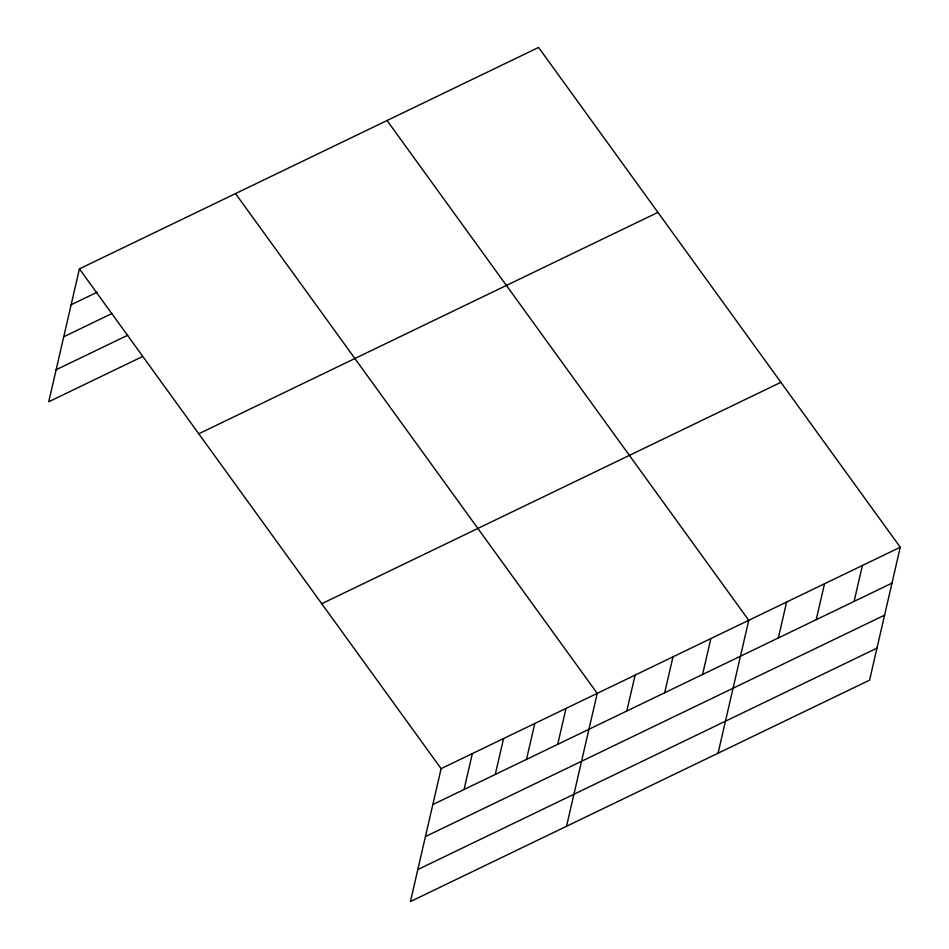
<?xml version="1.0" encoding="UTF-8"?>
<svg xmlns="http://www.w3.org/2000/svg" width="949" height="949" viewBox="0 0 949 949"><rect width="100%" height="100%" fill="white"/><g stroke="black" fill="none" stroke-linecap="round" stroke-linejoin="round"><path stroke-width="1.42" d="M79.419 268.864L441.119 768.654L410.431 901.55L869.581 680.136L900.257 547.241L538.569 47.45L79.419 268.864L48.743 401.759L142.409 356.587M464.049 789.509L472.341 753.601M495.271 774.455L503.563 738.547M526.493 759.402L534.785 723.482M557.715 744.336L566.007 708.429M566.541 826.271L597.229 693.375L235.53 193.584M626.814 711.015L635.106 675.107M664.691 692.746L672.983 656.838M702.568 674.49L710.86 638.57M718.061 753.209L748.749 620.302L387.05 120.511M778.334 637.953L786.626 602.046M816.211 619.685L824.503 583.777M854.088 601.417L862.38 565.509M71.128 304.771L97.142 292.221M63.737 336.776L111.875 313.561M56.121 369.754L127.676 335.246M198.78 433.788L657.93 212.386M321.758 603.718L780.897 382.317M441.119 768.654L900.257 547.241M432.827 804.562L891.965 583.149M425.437 836.567L884.587 615.154M417.821 869.545L876.971 648.131"/></g></svg>
